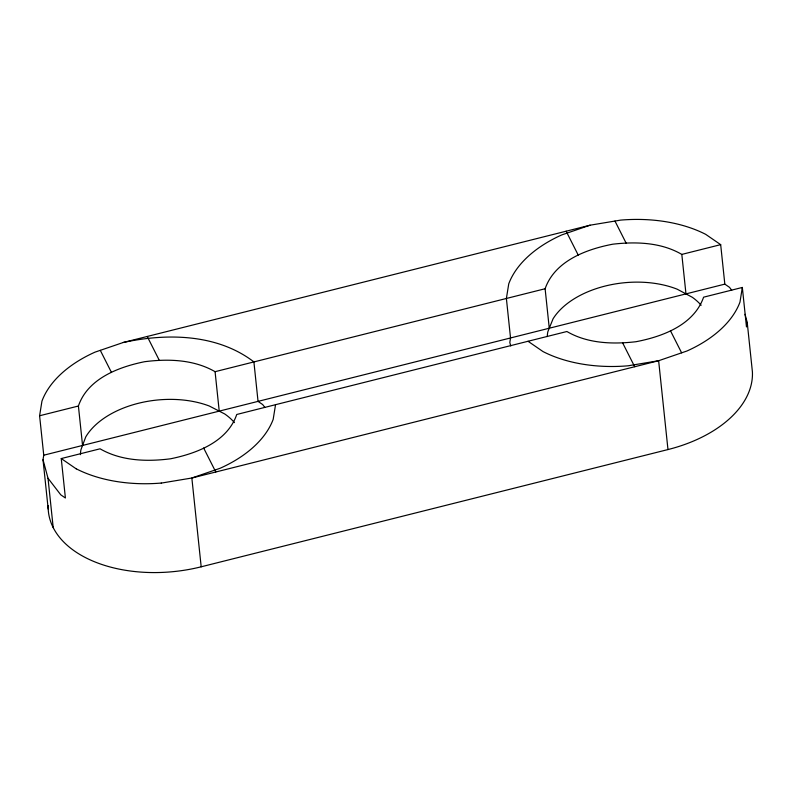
<?xml version="1.0" encoding="UTF-8"?>
<svg xmlns="http://www.w3.org/2000/svg" width="792" height="792" viewBox="0 0 792 792"><rect width="100%" height="100%" fill="white"/><g stroke="black" fill="none" stroke-linecap="round" stroke-linejoin="round"><path stroke-width="1.19" d="M48.203 509.088L43.016 459.736L43.748 455.202L39.6 415.76L41.956 401.099A119.166 72.874 -6 0 1 95.03 352.133L123.295 342.481L590.08 225.195L620.671 220.107A119.166 72.874 -6 0 1 705.692 234.343L720.68 244.649L724.828 284.13L729.472 287.318L731.719 290.238M745.024 314.295L747.212 322.393L746.48 326.928L742.332 287.447L703.603 297.178C693.931 324.948 662.518 336.669 635.927 341.728C612.711 344.401 587.555 343.579 566.904 331.511L275.547 404.692L273.181 419.354A119.166 72.874 -6 0 1 220.107 468.27L191.852 478.012L161.261 483.1M742.332 287.447L739.976 302.108A119.166 72.874 -6 0 1 686.902 351.024L658.637 360.726L191.852 478.012L201.188 566.805L667.973 449.559A119.166 72.874 -6 0 0 752.4 371.755L747.212 322.393M82.556 445.45L78.408 406.019C87.684 378.665 118.582 366.983 144.629 361.706C168.3 358.667 193.931 359.479 215.077 371.686L545.114 288.743C554.786 260.974 586.209 249.252 612.8 244.193C636.016 241.51 661.162 242.332 681.813 254.41L720.68 244.649M590.08 225.195L561.815 234.897A119.166 72.874 -6 0 0 508.751 283.813L506.385 298.475L510.533 337.956L509.81 342.49L510.741 345.965M39.6 415.76L78.408 406.019M43.748 455.202L724.828 284.13M275.547 404.692L236.739 414.483C227.462 441.827 196.565 453.519 170.518 458.796C146.847 461.825 121.216 461.023 100.069 448.807L61.251 458.558L65.399 498L60.756 494.812L48.015 478.249L43.016 459.736M123.295 342.481C166.785 333.056 217.166 333.739 253.895 361.894L258.043 401.376L262.677 404.563L264.924 407.484M528.036 341.273L543.025 351.579A119.166 72.874 -6 0 0 628.046 365.805L658.637 360.726L667.973 449.559M61.251 458.558L76.24 468.864M203.653 448.015L215.79 472.002M614.968 221.057L626.175 243.223M670.468 330.769L681.625 352.836M566.141 231.205L578.249 255.143M622.542 342.698L634.699 366.736M147.233 336.471L159.37 360.469M100.307 350.371L111.494 372.488M681.813 254.41L685.971 293.891M545.114 288.743L549.262 328.225M215.077 371.686L219.226 411.127M48.015 478.249L53.203 527.601M201.188 566.805A119.166 72.874 -6 0 1 48.163 505.524M161.251 483.051A119.166 72.874 -6 0 1 76.24 468.815M80.467 454.677A81.536 49.866 -6 0 1 80.883 449.896L85.774 436.867A81.536 49.866 -6 0 1 209.286 406.009L224.72 413.959A81.536 49.866 -6 0 1 234.462 422.621M547.272 336.56A81.536 49.866 -6 0 1 547.826 331.789L553.073 318.79A81.536 49.866 -6 0 1 677.209 289.199L692.386 297.327A81.536 49.866 -6 0 1 701.148 305.257"/></g></svg>
